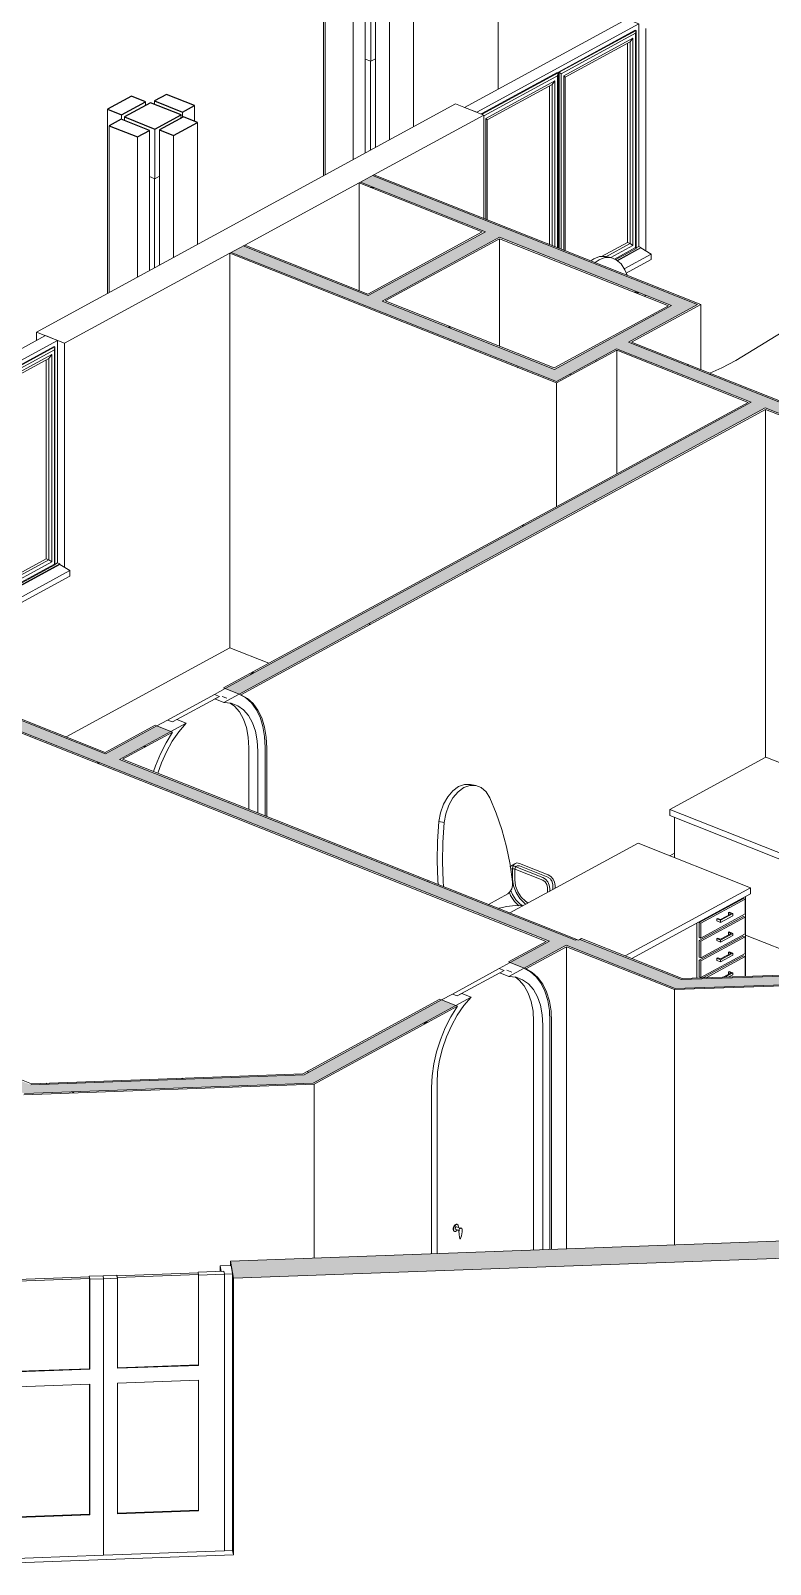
# Model space of a CAD drawing. Header units: millimetres. Extents: x -44545 to 51785, y -22696 to 32686.
# Drawn here: x 9274 to 13273, y 11653 to 19952 of the extents above; entities that cross this region are included whole.
import ezdxf

# ---------------------------------------------------------------- set-up
doc = ezdxf.new("R2010")
doc.units = ezdxf.units.MM
for name, color, linetype, lineweight in [('A-DOOR', 31, 'Continuous', 9), ('A-DOOR-FRAM', 31, 'Continuous', 9), ('A-FLOR', 192, 'Continuous', 9), ('A-GENM', 13, 'Continuous', 9), ('A-GLAZ', 151, 'Continuous', 9), ('A-WALL', 113, 'Continuous', 9), ('A-WALL-FNSH', 113, 'Continuous', 25), ('A-WALL-PATT', 111, 'Continuous', 25), ('I-FURN', 30, 'Continuous', 9), ('I-WALL', 2, 'Continuous', 9)]:
    doc.layers.add(name, color=color, linetype=linetype, lineweight=lineweight)
pattern_1 = [(0, (-8200.58, -15301.14), (812.8, 94.516), [33.528, -576.072, 33.528, -3827.272]), (0, (-8200.58, -15301.14), (812.8, 94.516), [-643.128, -576.072, 33.528, -1185.672, -2032]), (0, (-8200.58, -15301.14), (812.8, 94.516), [-2438.4, 33.528, -576.072, 33.528, -1388.872]), (0, (-8200.58, -15301.14), (812.8, 94.516), [-3081.528, -372.872, 33.528, -982.472]), (141.144, (-7895.78, -15253.88), (-582.37765, 280.1508), [21.528, -369.883, -2478.932]), (141.144, (-7895.78, -15253.88), (-582.37765, 280.1508), [-391.41, 21.528, -369.883, -2087.522]), (141.144, (-7895.78, -15253.88), (-582.37765, 280.1508), [-782.821, 21.528, -761.293, -1304.701]), (141.144, (-7895.78, -15253.88), (-582.37765, 280.1508), [-1565.641, 21.528, -369.883, -913.291]), (141.144, (-7895.78, -15253.88), (-582.37765, 280.1508), [-1957.051, 21.528, -239.413, -652.35]), (141.144, (-7895.78, -15253.88), (-582.37765, 280.1508), [-2217.992, 21.528, -630.823]), (218.856, (-7794.18, -15064.85), (-230.4253, -374.66855), [21.528, -369.883, -2478.932]), (218.856, (-7794.18, -15064.85), (-230.4253, -374.66855), [-391.41, 21.528, -369.883, -2087.522]), (218.856, (-7794.18, -15064.85), (-230.4253, -374.66855), [-782.821, 21.528, -761.293, -1304.701]), (218.856, (-7794.18, -15064.85), (-230.4253, -374.66855), [-1565.641, 21.528, -369.883, -913.291]), (218.856, (-7794.18, -15064.85), (-230.4253, -374.66855), [-1957.051, 21.528, -239.413, -652.35]), (218.856, (-7794.18, -15064.85), (-230.4253, -374.66855), [-2217.992, 21.528, -630.823])]

# ---------------------------------------------------------------- blocks, each defined once
blk = doc.blocks.new('Arch - 750 x 2100 mm-239390-3D Section 3')
at = {"layer": 'A-DOOR', "lineweight": 18}
for p, q in [((11807.9, 14877), (11554, 14738.7)), ((11580.6, 14728.2), (11834.5, 14866.5)), ((11834.5, 14866.5), (11807.9, 14877)), ((11554, 14738.7), (11580.6, 14728.2))]:
    blk.add_line(p, q, dxfattribs=at)
at = {"layer": 'A-DOOR'}
for p, q in [((11875.5, 14856.5), (11848.9, 14867)), ((11563.8, 13455.5), (11566.1, 13454.6)), ((11570.9, 13466.7), (11593.7, 13457.6)), ((11598.9, 13470.6), (11576.1, 13479.7)), ((11580.9, 13491.7), (11578.6, 13492.7)), ((11586, 13475.4), (11586.5, 13480.2)), ((11595.3, 13471.2), (11596.3, 13471.8)), ((11596.3, 13471.8), (11597.3, 13472.3))]:
    blk.add_line(p, q, dxfattribs=at)
for points in [[(11558.2, 13467, 0), (11558.7, 13471.8, 0), (11560, 13476.8, 0), (11562, 13481.6, 0), (11564.7, 13485.9, 0), (11567.9, 13489.3, 0), (11571.2, 13491.8, 0), (11574.6, 13493, 0), (11577.7, 13492.9, 0), (11580.4, 13491.6, 0)], [(11566.2, 13455, 0), (11564.7, 13455.2, 0), (11562, 13456.5, 0), (11560, 13459.1, 0), (11558.7, 13462.6, 0), (11558.2, 13467, 0)], [(11586.5, 13480.2, 0), (11586, 13484.6, 0), (11584.7, 13488.1, 0), (11582.7, 13490.7, 0), (11580, 13492, 0), (11576.9, 13492.1, 0), (11573.5, 13490.9, 0), (11570.1, 13488.4, 0), (11567, 13485, 0), (11564.3, 13480.7, 0), (11562.2, 13475.9, 0), (11561, 13470.9, 0), (11560.5, 13466.1, 0)], [(11560.5, 13466.1, 0), (11561, 13461.7, 0), (11562.2, 13458.2, 0), (11564.3, 13455.6, 0), (11567, 13454.3, 0), (11570.1, 13454.2, 0), (11573.5, 13455.5, 0), (11576.9, 13457.9, 0), (11580, 13461.4, 0), (11581, 13462.7, 0)], [(11568.9, 13470.7, 0), (11569.1, 13472.4, 0), (11569.6, 13474.1, 0), (11570.3, 13475.8, 0), (11571.2, 13477.3, 0), (11572.3, 13478.5, 0), (11573.5, 13479.4, 0), (11574.7, 13479.8, 0), (11575.8, 13479.8, 0)], [(11571.2, 13466.6, 0), (11570.3, 13467, 0), (11569.6, 13467.9, 0), (11569.1, 13469.2, 0), (11568.9, 13470.7, 0)], [(11589.2, 13459.5, 0), (11589.4, 13461.8, 0), (11590, 13464.2, 0), (11591, 13466.4, 0), (11592.3, 13468.4, 0), (11593.7, 13470.1, 0), (11595.3, 13471.2, 0)], [(11595.1, 13414.9, 0), (11590.7, 13436.1, 0), (11589.2, 13459.5, 0)], [(11597.3, 13472.3, 0), (11598.9, 13472.9, 0), (11600.4, 13472.8, 0), (11601.6, 13472.2, 0)], [(11607.3, 13463.4, 0), (11606.8, 13452.1, 0), (11605.4, 13441.1, 0), (11603.1, 13430.6, 0), (11600.1, 13420.8, 0), (11598.1, 13415.4, 0)], [(11607.3, 13463.4, 0), (11607.2, 13464.2, 0), (11607.1, 13465.1, 0), (11606.9, 13465.9, 0), (11606.7, 13466.6, 0), (11606.4, 13467.3, 0), (11606.1, 13468, 0), (11605.8, 13468.6, 0), (11605.4, 13469.1, 0), (11605.1, 13469.6, 0), (11604.7, 13470, 0), (11604.3, 13470.4, 0), (11603.9, 13470.8, 0), (11603.6, 13471.1, 0), (11603.2, 13471.4, 0), (11602.9, 13471.6, 0), (11602.5, 13471.8, 0), (11602.2, 13472, 0), (11601.9, 13472.2, 0), (11601.6, 13472.4, 0), (11601.2, 13472.5, 0), (11600.9, 13472.6, 0), (11600.8, 13472.7, 0)], [(11596.3, 13414.2, 0), (11596, 13414.2, 0), (11595.7, 13414.2, 0), (11595.5, 13414.4, 0), (11595.2, 13414.6, 0), (11595.1, 13414.9, 0)], [(11598.1, 13415.4, 0), (11598.1, 13415.3, 0), (11598, 13415.1, 0), (11597.9, 13415, 0), (11597.8, 13414.9, 0), (11597.7, 13414.8, 0), (11597.7, 13414.7, 0), (11597.6, 13414.6, 0), (11597.5, 13414.6, 0), (11597.4, 13414.5, 0), (11597.4, 13414.5, 0), (11597.3, 13414.4, 0), (11597.2, 13414.4, 0), (11597.2, 13414.3, 0), (11597.1, 13414.3, 0), (11597, 13414.3, 0), (11597, 13414.2, 0), (11596.9, 13414.2, 0), (11596.9, 13414.2, 0), (11596.8, 13414.2, 0), (11596.8, 13414.2, 0), (11596.8, 13414.2, 0), (11596.7, 13414.2, 0), (11596.7, 13414.1, 0), (11596.6, 13414.1, 0), (11596.6, 13414.1, 0), (11596.6, 13414.1, 0), (11596.5, 13414.1, 0), (11596.5, 13414.1, 0), (11596.5, 13414.1, 0), (11596.4, 13414.1, 0), (11596.4, 13414.1, 0), (11596.4, 13414.1, 0), (11596.4, 13414.1, 0), (11596.3, 13414.1, 0), (11596.3, 13414.1, 0), (11596.3, 13414.1, 0), (11596.2, 13414.1, 0), (11596.2, 13414.1, 0), (11596.2, 13414.1, 0), (11596.2, 13414.1, 0), (11596.1, 13414.1, 0), (11596.1, 13414.1, 0), (11596.1, 13414.1, 0), (11596, 13414.1, 0), (11596, 13414.1, 0), (11596, 13414.1, 0), (11595.9, 13414.2, 0), (11595.9, 13414.2, 0), (11595.8, 13414.2, 0), (11595.8, 13414.2, 0), (11595.7, 13414.2, 0), (11595.7, 13414.2, 0), (11595.7, 13414.2, 0)], [(11596.9, 13414.9, 0), (11596.6, 13414.5, 0), (11596.3, 13414.2, 0)]]:
    blk.add_polyline3d(points, dxfattribs=at)
at = {"layer": 'A-DOOR-FRAM', "lineweight": 18}
for p, q in [((11866, 14908.7), (11807.9, 14877)), ((11807.9, 14877), (11834.5, 14866.5)), ((11834.5, 14866.5), (11809.8, 14853)), ((11859.2, 14833.4), (11942, 14878.5)), ((11942, 14878.5), (11866, 14908.7)), ((11809.8, 14853), (11859.2, 14833.4)), ((11554, 14738.7), (11495.9, 14707.1)), ((11495.9, 14707.1), (11572, 14676.9)), ((11580.6, 14728.2), (11554, 14738.7)), ((11572, 14676.9), (11654.8, 14722)), ((11605.3, 14741.6), (11580.6, 14728.2)), ((11654.8, 14722), (11605.3, 14741.6))]:
    blk.add_line(p, q, dxfattribs=at)
at = {"layer": 'A-DOOR-FRAM'}
for p, q in [((11993.3, 13353.6), (11993.3, 14589.2)), ((12042.7, 14569.6), (12042.7, 13355.4)), ((12081.7, 13356.9), (12081.7, 14590.8)), ((11471.3, 14258.3), (11471.3, 13334.5))]:
    blk.add_line(p, q, dxfattribs=at)
for points in [[(12081.7, 14590.8, 0), (12078.6, 14650, 0), (12069.4, 14704.6, 0), (12054.3, 14753.7, 0), (12033.6, 14796.4, 0), (12007.6, 14831.9, 0), (11976.9, 14859.4, 0), (11942, 14878.5, 0)], [(11859.2, 14833.4, 0), (11898.1, 14829.5, 0), (11933.8, 14816.3, 0), (11965.5, 14793.9, 0), (11992.4, 14762.9, 0), (12014, 14724.1, 0), (12029.8, 14678.2, 0), (12039.5, 14626.3, 0), (12042.7, 14569.6, 0)], [(11993.3, 14589.2, 0), (11990, 14645.9, 0), (11980.4, 14697.8, 0), (11964.6, 14743.7, 0), (11943, 14782.6, 0), (11916, 14813.5, 0), (11893, 14830.9, 0)], [(11471.3, 14258.3, 0), (11474.5, 14318.5, 0), (11484.2, 14380.9, 0), (11500, 14444, 0), (11521.6, 14506.4, 0), (11548.6, 14566.8, 0), (11580.2, 14623.6, 0), (11615.9, 14675.8, 0), (11654.8, 14722, 0)]]:
    blk.add_polyline3d(points, dxfattribs=at)
blk = doc.blocks.new('Arch - 750 x 2100 mm-239391-3D Section 3')
at = {"layer": 'A-DOOR', "lineweight": 18}
for p, q in [((10267.6, 16359.6), (10013.7, 16221.3)), ((10040.4, 16210.8), (10294.2, 16349.1)), ((10294.2, 16349.1), (10267.6, 16359.6)), ((10013.7, 16221.3), (10040.4, 16210.8))]:
    blk.add_line(p, q, dxfattribs=at)
at = {"layer": 'A-DOOR'}
blk.add_line((10335.2, 16339.1), (10308.6, 16349.6), dxfattribs=at)
at = {"layer": 'A-DOOR-FRAM', "lineweight": 18}
for p, q in [((10325.7, 16391.3), (10267.6, 16359.6)), ((10267.6, 16359.6), (10294.2, 16349.1)), ((10294.2, 16349.1), (10269.5, 16335.6)), ((10319, 16316), (10401.7, 16361.1)), ((10401.7, 16361.1), (10325.7, 16391.3)), ((10269.5, 16335.6), (10319, 16316)), ((10013.7, 16221.3), (9955.6, 16189.7)), ((9955.6, 16189.7), (10031.7, 16159.5)), ((10040.4, 16210.8), (10013.7, 16221.3)), ((10031.7, 16159.5), (10114.5, 16204.6)), ((10065, 16224.2), (10040.4, 16210.8)), ((10114.5, 16204.6), (10065, 16224.2))]:
    blk.add_line(p, q, dxfattribs=at)
at = {"layer": 'A-DOOR-FRAM'}
for p, q in [((10453, 15738.3), (10453, 16071.8)), ((10502.4, 15718.7), (10502.4, 16052.2)), ((10541.4, 16073.4), (10541.4, 15703.2))]:
    blk.add_line(p, q, dxfattribs=at)
for points in [[(10541.4, 16073.4, 0), (10538.3, 16132.6, 0), (10529.1, 16187.2, 0), (10514, 16236.3, 0), (10493.3, 16279, 0), (10467.3, 16314.5, 0), (10436.6, 16342, 0), (10401.7, 16361.1, 0)], [(10319, 16316, 0), (10357.8, 16312.1, 0), (10393.5, 16298.9, 0), (10425.2, 16276.5, 0), (10452.1, 16245.5, 0), (10473.7, 16206.7, 0), (10489.6, 16160.8, 0), (10499.2, 16108.9, 0), (10502.4, 16052.2, 0)], [(10453, 16071.8, 0), (10449.7, 16128.5, 0), (10440.1, 16180.4, 0), (10424.3, 16226.3, 0), (10402.7, 16265.2, 0), (10375.7, 16296.1, 0), (10352.7, 16313.5, 0)], [(9961.7, 15933.4, 0), (9981.3, 15989.1, 0), (10008.3, 16049.4, 0), (10039.9, 16106.3, 0), (10075.6, 16158.4, 0), (10114.5, 16204.6, 0)]]:
    blk.add_polyline3d(points, dxfattribs=at)
blk = doc.blocks.new('Arched _2_ - Arched _2_-V51-3D Section 3')
at = {"layer": 'A-GLAZ', "lineweight": 18}
for p, q in [((9354.2, 18301.8), (8477.7, 17824.3)), ((8543.1, 17798.3), (9419.6, 18275.8)), ((9419.6, 18275.8), (9354.2, 18301.8)), ((8477.7, 17824.3), (8543.1, 17798.3))]:
    blk.add_line(p, q, dxfattribs=at)
at = {"layer": 'A-GLAZ'}
for p, q in [((9419.7, 18266.2), (9419.7, 17072)), ((9400.2, 18242.3), (8984.6, 18015.9)), ((8989, 18014.2), (9404.6, 18240.6)), ((9402, 18225.5), (9000.4, 18006.7)), ((9387.8, 18198.5), (9014.5, 17995.1)), ((9372.1, 18178.6), (9021.5, 17987.6)), ((9387.8, 18198.5), (9372.1, 18178.6)), ((9372.1, 17088), (9372.1, 18178.6)), ((9387.8, 17077), (9387.8, 18198.5)), ((9400.2, 18242.3), (9404.6, 18240.6)), ((9404.6, 18240.6), (9402, 18225.5)), ((9402, 18225.5), (9402, 17065.4)), ((9404.6, 18240.6), (9404.6, 17061.4)), ((9358.6, 18171.3), (9358.6, 17093.4)), ((8978.1, 18012.4), (8567.4, 17788.6)), ((8571.8, 17786.9), (8982.5, 18010.6)), ((8978.1, 18012.4), (8982.5, 18010.6)), ((8982.5, 18010.6), (8979.9, 17995.5)), ((8982.5, 18010.6), (8982.5, 16831.5)), ((8989, 18014.2), (8984.6, 18015.9)), ((8984.6, 18015.9), (8984.6, 16836.8)), ((8989, 16835), (8989, 18014.2)), ((9000.4, 18006.7), (8989, 18014.2)), ((8979.9, 17995.5), (8581.1, 17778.3)), ((8965.8, 17968.6), (8592.5, 17765.2)), ((8950.1, 17948.7), (8599.4, 17757.7)), ((8936.5, 17941.3), (8936.5, 16863.4)), ((8965.8, 17968.6), (8950.1, 17948.7)), ((8950.1, 16858.1), (8950.1, 17948.7)), ((8965.8, 16847.1), (8965.8, 17968.6)), ((8979.9, 17995.5), (8979.9, 16835.5)), ((9000.4, 16846.7), (9000.4, 18006.7)), ((9021.5, 17987.6), (9014.5, 17995.1)), ((9014.5, 17995.1), (9014.5, 16873.6)), ((9021.5, 17987.6), (9021.5, 16897)), ((8599.4, 17757.7), (8592.5, 17765.2)), ((8592.5, 17765.2), (8592.5, 16643.7)), ((8599.4, 17757.7), (8599.4, 16667.1)), ((9431.1, 17066.8), (8581.1, 16603.8)), ((9431.1, 17063.6), (8581.1, 16600.5)), ((9486.2, 17030.4), (8609.6, 16552.8)), ((9404.6, 17061.4), (8989, 16835)), ((9402, 17065.4), (9000.4, 16846.7)), ((9014.5, 16873.6), (9387.8, 17077)), ((9358.6, 17093.4), (9021.5, 16909.7)), ((9021.5, 16897), (9372.1, 17088)), ((9358.6, 17093.4), (9372.1, 17088)), ((9372.1, 17088), (9387.8, 17077)), ((9402, 17065.4), (9404.6, 17061.4)), ((9404.6, 17063.8), (9419.7, 17072)), ((9419.7, 17072), (9431.1, 17066.8)), ((9431.1, 17066.8), (9431.1, 17063.6)), ((9431.1, 17063.6), (9486.2, 17030.4)), ((9486.2, 17030.4), (9486.2, 17000.4)), ((9486.2, 17000.4), (8609.6, 16522.9)), ((8592.5, 16643.7), (8965.8, 16847.1)), ((8936.5, 16863.4), (8599.4, 16679.8)), ((8599.4, 16667.1), (8950.1, 16858.1)), ((8936.5, 16863.4), (8950.1, 16858.1)), ((8950.1, 16858.1), (8965.8, 16847.1)), ((9021.5, 16897), (9014.5, 16873.6)), ((8979.9, 16835.5), (8581.1, 16618.2)), ((8982.5, 16831.5), (8581.1, 16612.8)), ((8979.9, 16835.5), (8982.5, 16831.5)), ((8982.5, 16833.9), (8986.5, 16836)), ((8989, 16835), (8984.6, 16836.8)), ((9000.4, 16846.7), (8989, 16835)), ((8599.4, 16667.1), (8592.5, 16643.7)), ((8609.6, 16552.8), (8581.1, 16570)), ((8581.1, 16534.2), (8609.6, 16522.9)), ((8609.6, 16522.9), (8609.6, 16552.8))]:
    blk.add_line(p, q, dxfattribs=at)
blk.add_polyline3d([(9419.7, 18266.2, 0), (9419.6, 18271, 0), (9419.6, 18275.8, 0)], dxfattribs=at)
blk = doc.blocks.new('Arched _2_ - Arched _2_-V52-3D Section 3')
at = {"layer": 'A-GLAZ', "lineweight": 18}
for p, q in [((12496.9, 20013.9), (11620.4, 19536.4)), ((12562.3, 19987.9), (12496.9, 20013.9)), ((11685.8, 19510.4), (12562.3, 19987.9)), ((11620.4, 19536.4), (11685.8, 19510.4))]:
    blk.add_line(p, q, dxfattribs=at)
at = {"layer": 'A-GLAZ'}
for p, q in [((12542.9, 19954.4), (12127.3, 19728)), ((12131.7, 19726.3), (12547.3, 19952.7)), ((12544.7, 19937.6), (12143.1, 19718.8)), ((12542.9, 19954.4), (12547.3, 19952.7)), ((12547.3, 19952.7), (12544.7, 19937.6)), ((12544.7, 19937.6), (12544.7, 18777.5)), ((12547.3, 19952.7), (12547.3, 18773.5)), ((12562.4, 19978.3), (12562.4, 18784.1)), ((12530.5, 19910.6), (12157.2, 19707.2)), ((12514.8, 19890.7), (12164.2, 19699.7)), ((12501.3, 19883.4), (12501.3, 18805.5)), ((12530.5, 19910.6), (12514.8, 19890.7)), ((12514.8, 18800.1), (12514.8, 19890.7)), ((12530.5, 18789.1), (12530.5, 19910.6)), ((12120.8, 19724.5), (11710.2, 19500.8)), ((11714.5, 19499), (12125.2, 19722.8)), ((12122.6, 19707.7), (11723.8, 19490.4)), ((12108.5, 19680.7), (11735.2, 19477.3)), ((12108.5, 19680.7), (12092.8, 19660.8)), ((12108.5, 18782.9), (12108.5, 19680.7)), ((12120.8, 19724.5), (12125.2, 19722.8)), ((12125.2, 19722.8), (12122.6, 19707.7)), ((12122.6, 19707.7), (12122.6, 18777.3)), ((12125.2, 19722.8), (12125.2, 18776.3)), ((12131.7, 19726.3), (12127.3, 19728)), ((12127.3, 19728), (12127.3, 18775.4)), ((12131.7, 18773.7), (12131.7, 19726.3)), ((12143.1, 19718.8), (12131.7, 19726.3)), ((12143.1, 18769.2), (12143.1, 19718.8)), ((12164.2, 19699.7), (12157.2, 19707.2)), ((12157.2, 19707.2), (12157.2, 18763.5)), ((12164.2, 19699.7), (12164.2, 18760.8)), ((12092.8, 19660.8), (11742.1, 19469.8)), ((12079.2, 19653.4), (12079.2, 18794.5)), ((12092.8, 18789.2), (12092.8, 19660.8)), ((11742.1, 19469.8), (11735.2, 19477.3)), ((11735.2, 19477.3), (11735.2, 18931.2)), ((11742.1, 19469.8), (11742.1, 18928.4)), ((12501.3, 18805.5), (12360.6, 18728.9)), ((12383.7, 18728.7), (12514.8, 18800.1)), ((12410.6, 18723.8), (12530.5, 18789.1)), ((12544.7, 18777.5), (12431.3, 18715.8)), ((12547.3, 18773.5), (12437.1, 18713.5)), ((12573.8, 18779), (12444.5, 18708.5)), ((12573.8, 18775.7), (12446.8, 18706.5)), ((12501.3, 18805.5), (12514.8, 18800.1)), ((12514.8, 18800.1), (12530.5, 18789.1)), ((12544.7, 18777.5), (12547.3, 18773.5)), ((12547.3, 18775.9), (12562.4, 18784.1)), ((12562.4, 18784.1), (12573.8, 18779)), ((12573.8, 18779), (12573.8, 18775.7)), ((12573.8, 18775.7), (12628.9, 18742.5)), ((12628.9, 18742.5), (12482.8, 18662.9)), ((12628.9, 18712.6), (12493.8, 18638.9)), ((12628.9, 18742.5), (12628.9, 18712.6))]:
    blk.add_line(p, q, dxfattribs=at)
blk.add_polyline3d([(12562.4, 19978.3, 0), (12562.4, 19983.1, 0), (12562.3, 19987.9, 0)], dxfattribs=at)
blk = doc.blocks.new('Double Shutter-Arch - ext 2-236539-3D Section 3')
at = {"layer": 'A-DOOR', "lineweight": 18}
for p, q in [((9151.9, 13195.7), (9012.4, 13190.6)), ((9154.7, 13179.5), (9151.9, 13195.7)), ((9591.2, 13208.3), (9152.5, 13192.3)), ((9154.1, 13183), (9592.7, 13199.1)), ((9665.3, 13214.6), (9590.6, 13211.8)), ((9590.6, 13211.8), (9593.3, 13195.6)), ((9592.7, 13199.1), (9591.2, 13208.3)), ((9593.3, 13195.6), (9668.1, 13198.3)), ((9740.1, 13217.3), (9665.3, 13214.6)), ((9665.3, 13214.6), (9668.1, 13198.3)), ((9668.1, 13198.3), (9665.3, 13214.6)), ((9668.1, 13198.3), (9742.9, 13201.1)), ((9742.9, 13201.1), (9740.1, 13217.3)), ((10179.3, 13229.9), (9740.7, 13213.8)), ((9740.7, 13213.8), (9742.3, 13204.6)), ((9742.3, 13204.6), (10180.9, 13220.6)), ((10178.7, 13233.4), (10181.5, 13217.2)), ((10318.3, 13238.5), (10178.8, 13233.4)), ((10180.9, 13220.6), (10179.3, 13229.9)), ((10181.5, 13217.2), (10321.1, 13222.3)), ((10321.1, 13222.3), (10318.3, 13238.5)), ((9012.4, 13190.6), (9015.1, 13174.4)), ((9015.1, 13174.4), (9154.7, 13179.5)), ((9152.5, 13192.3), (9154.1, 13183))]:
    blk.add_line(p, q, dxfattribs=at)
at = {"layer": 'A-DOOR'}
for p, q in [((9590.6, 13208.3), (9590.6, 13211.8)), ((9592.7, 12711.4), (9592.7, 13199.1)), ((9593.3, 13195.6), (9593.3, 12707.9)), ((9668.1, 13198.3), (9668.1, 11701.5)), ((9668.1, 11701.5), (9668.1, 13198.3)), ((9742.9, 12713.4), (9742.9, 13201.1)), ((10178.7, 13229.9), (10178.7, 13233.4)), ((10180.9, 12733), (10180.9, 13220.6)), ((10181.5, 13217.2), (10181.5, 12729.5)), ((10321.1, 11725.5), (10321.1, 13222.3)), ((9015.1, 13174.4), (9015.1, 11677.6)), ((9154.7, 12691.9), (9154.7, 13179.5)), ((9154.7, 12695.4), (9592.7, 12711.4)), ((9593.3, 12707.9), (9154.7, 12691.9)), ((9593.3, 12707.9), (9592.7, 12711.4)), ((9742.9, 12716.9), (10180.9, 12733)), ((10181.5, 12729.5), (9742.9, 12713.4)), ((10181.5, 12729.5), (10180.9, 12733)), ((9154.7, 12612.2), (9593.3, 12628.3)), ((9592.7, 11923.6), (9592.7, 12628.4)), ((9593.3, 12628.3), (9593.3, 11920.1)), ((9742.9, 12633.8), (10181.5, 12649.9)), ((9742.9, 11925.6), (9742.9, 12633.8)), ((10180.9, 11945.1), (10180.9, 12649.8)), ((10181.5, 12649.9), (10181.5, 11941.7)), ((9154.7, 11904), (9154.7, 12612.2)), ((9154.7, 11907.5), (9592.7, 11923.6)), ((9593.3, 11920.1), (9154.7, 11904)), ((9593.3, 11920.1), (9592.7, 11923.6)), ((9742.9, 11929.1), (10180.9, 11945.1)), ((10181.5, 11941.7), (9742.9, 11925.6)), ((10181.5, 11941.7), (10180.9, 11945.1)), ((9668.1, 11701.5), (10321.1, 11725.5)), ((9015.1, 11677.6), (9668.1, 11701.5))]:
    blk.add_line(p, q, dxfattribs=at)
at = {"layer": 'A-DOOR-FRAM', "lineweight": 18}
for p, q in [((9022.2, 13221.3), (8962.4, 13219.1)), ((8962.4, 13219.1), (8970.3, 13172.7)), ((9027.3, 13191.2), (9022.2, 13221.3)), ((10358.1, 13270.3), (10298.2, 13268.1)), ((10298.2, 13268.1), (10303.4, 13238)), ((10303.4, 13238), (10318.3, 13238.5)), ((10318.3, 13238.5), (10321.1, 13222.3)), ((10321.1, 13222.3), (10365.9, 13223.9)), ((10365.9, 13223.9), (10358.1, 13270.3)), ((8970.3, 13172.7), (9015.1, 13174.4)), ((9012.4, 13190.6), (9027.3, 13191.2)), ((9015.1, 13174.4), (9012.4, 13190.6))]:
    blk.add_line(p, q, dxfattribs=at)
at = {"layer": 'A-DOOR-FRAM'}
for p, q in [((10298.2, 13268.1), (10298.2, 13237.8)), ((10321.1, 13222.3), (10321.1, 11725.5)), ((10365.9, 13223.9), (10365.9, 11727.1)), ((9015.1, 11677.6), (9015.1, 13174.4)), ((10365.9, 11727.1), (10321.1, 11725.5)), ((8974.2, 11676.1), (9015.1, 11677.6))]:
    blk.add_line(p, q, dxfattribs=at)
blk = doc.blocks.new('M_Desk - 1525 x 762mm-99774-3D Section 3')
at = {"layer": 'I-FURN'}
for p, q in [((12558, 15555.6), (11864.5, 15177.8)), ((13166.5, 15313.9), (12558, 15555.6)), ((12488.6, 14944.6), (13166.5, 15313.9)), ((13166.5, 15280.2), (12524.4, 14930.4)), ((13166.5, 15280.2), (13166.5, 15313.9)), ((12888.2, 15125.3), (13127.3, 15255.6)), ((13137, 15251.8), (12897.8, 15121.5)), ((13137, 15251.8), (13127.3, 15255.6)), ((13137, 15172.1), (13137, 15251.8)), ((13139.7, 14834.3), (13139.7, 15265.6)), ((12875.8, 15121.8), (12875.8, 14825)), ((12888.2, 15028.8), (13127.3, 15159.1)), ((12888.2, 15045.7), (12888.2, 15125.3)), ((12888.2, 15125.3), (12897.8, 15121.5)), ((12897.8, 15041.8), (13137, 15172.1)), ((13137, 15155.3), (12897.8, 15025)), ((12897.8, 15121.5), (12897.8, 15041.8)), ((12984.4, 15145.6), (12988.5, 15147.8)), ((12984.4, 15134.3), (12984.4, 15145.6)), ((12984.4, 15145.6), (13003.7, 15137.9)), ((12984.4, 15134.3), (13003.7, 15126.7)), ((13003, 15142.1), (12988.5, 15147.8)), ((13060.7, 15173.5), (13003, 15142.1)), ((13003.7, 15137.9), (13069.7, 15173.8)), ((13003.7, 15126.7), (13069.7, 15162.6)), ((13003.7, 15137.9), (13003.7, 15126.7)), ((13046.3, 15179.3), (13050.4, 15181.5)), ((13046.3, 15168), (13046.3, 15179.3)), ((13046.3, 15179.3), (13060.7, 15173.5)), ((13048.8, 15167), (13046.3, 15168)), ((13069.7, 15173.8), (13050.4, 15181.5)), ((13069.7, 15173.8), (13069.7, 15162.6)), ((13127.3, 15159.1), (13137, 15155.3)), ((13137, 15065.3), (13137, 15155.3)), ((12888.2, 14922), (13127.3, 15052.3)), ((12897.8, 15041.8), (12888.2, 15045.7)), ((12888.2, 14938.9), (12888.2, 15028.8)), ((12897.8, 15025), (12888.2, 15028.8)), ((12897.8, 14935), (13137, 15065.3)), ((13137, 15048.4), (12897.8, 14918.2)), ((12897.8, 15025), (12897.8, 14935)), ((12984.4, 15038.8), (12988.5, 15041)), ((12984.4, 15027.5), (12984.4, 15038.8)), ((12984.4, 15038.8), (13003.7, 15031.1)), ((12984.4, 15027.5), (13003.7, 15019.9)), ((13003, 15035.3), (12988.5, 15041)), ((13060.7, 15066.7), (13003, 15035.3)), ((13003.7, 15031.1), (13069.7, 15067)), ((13003.7, 15019.9), (13069.7, 15055.8)), ((13003.7, 15031.1), (13003.7, 15019.9)), ((13046.3, 15072.5), (13050.4, 15074.7)), ((13046.3, 15061.2), (13046.3, 15072.5)), ((13046.3, 15072.5), (13060.7, 15066.7)), ((13048.8, 15060.2), (13046.3, 15061.2)), ((13069.7, 15067), (13050.4, 15074.7)), ((13069.7, 15067), (13069.7, 15055.8)), ((13127.3, 15052.3), (13137, 15048.4)), ((13137, 14958.5), (13137, 15048.4)), ((12897.8, 14935), (12888.2, 14938.9)), ((12897.8, 14828.2), (13137, 14958.5)), ((12908.2, 14826.1), (13127.3, 14945.5)), ((13137, 14941.6), (12926.1, 14826.8)), ((13060.7, 14959.9), (13003, 14928.5)), ((13003.7, 14924.3), (13069.7, 14960.2)), ((13003.7, 14913.1), (13069.7, 14949)), ((13046.3, 14965.7), (13050.4, 14967.9)), ((13046.3, 14954.4), (13046.3, 14965.7)), ((13046.3, 14965.7), (13060.7, 14959.9)), ((13048.8, 14953.4), (13046.3, 14954.4)), ((13069.7, 14960.2), (13050.4, 14967.9)), ((13069.7, 14960.2), (13069.7, 14949)), ((13127.3, 14945.5), (13137, 14941.6)), ((13137, 14834.2), (13137, 14941.6)), ((12888.2, 14832.1), (12888.2, 14922)), ((12897.8, 14918.2), (12888.2, 14922)), ((12897.8, 14918.2), (12897.8, 14828.2)), ((12984.4, 14932), (12988.5, 14934.2)), ((12984.4, 14920.7), (12984.4, 14932)), ((12984.4, 14932), (13003.7, 14924.3)), ((12984.4, 14920.7), (13003.7, 14913.1)), ((13003, 14928.5), (12988.5, 14934.2)), ((13003.7, 14924.3), (13003.7, 14913.1)), ((13046.3, 14858.9), (13050.4, 14861.1)), ((13046.3, 14847.6), (13046.3, 14858.9)), ((13046.3, 14858.9), (13060.7, 14853.1)), ((13069.7, 14853.4), (13050.4, 14861.1)), ((12897.8, 14828.2), (12888.2, 14832.1)), ((13060.7, 14853.1), (13018.4, 14830)), ((13027.3, 14830.3), (13069.7, 14853.4)), ((13048.8, 14846.6), (13046.3, 14847.6)), ((13049.4, 14831.1), (13069.7, 14842.2)), ((13069.7, 14853.4), (13069.7, 14842.2))]:
    blk.add_line(p, q, dxfattribs=at)
blk = doc.blocks.new('M_Desk - 1525 x 762mm-V119-3D Section 3')
at = {"layer": 'I-FURN'}
for p, q in [((13248.4, 16020.9), (12728.9, 15737.9)), ((14437.2, 15548.8), (13248.4, 16020.9)), ((12728.9, 15737.9), (13917.7, 15265.8)), ((12728.9, 15704.1), (12728.9, 15737.9)), ((13917.7, 15232), (12728.9, 15704.1)), ((12755.8, 15477.1), (12755.8, 15693.5)), ((13917.7, 15265.8), (14437.2, 15548.8)), ((14437.2, 15548.8), (14437.2, 15515.1)), ((14437.2, 15515.1), (13917.7, 15232)), ((14410.3, 15159.2), (14410.3, 15500.4)), ((13915.5, 14861.7), (13915.5, 15232.9)), ((13917.7, 15232), (13917.7, 15265.8)), ((13532.2, 14901.1), (13139.7, 15057)), ((14342.6, 14981.5), (14136.9, 14869.5)), ((14302.9, 14879.9), (14284.1, 14949.7)), ((14313.5, 14875.7), (14302.9, 14879.9))]:
    blk.add_line(p, q, dxfattribs=at)
blk = doc.blocks.new('M_Chair-Executive - M_Chair-Executive-193433-3D Section 3')
at = {"layer": 'I-FURN'}
for p, q in [((11680.8, 15867.6), (11652.3, 15873.1)), ((11509.5, 15666.1), (11481, 15671.5)), ((11893.8, 15445.3), (11864.9, 15429.6)), ((11879.7, 15345.6), (11866.3, 15439.5)), ((11882.7, 15432.4), (11887.9, 15440.6)), ((11889.3, 15442.1), (11890.9, 15443.4)), ((11917.4, 15445.6), (12072, 15384.3)), ((11879.8, 15360.6), (11879.8, 15416.6)), ((11880, 15419.7), (11882.2, 15431.1)), ((12043.1, 15368.5), (11888.6, 15429.9)), ((12043.1, 15354.5), (11888.6, 15415.9)), ((11892, 15414.6), (11891.9, 15412)), ((11891.9, 15412), (11891.9, 15355.8)), ((11895.3, 15425.5), (11892, 15414.6)), ((11896.4, 15427), (11895.3, 15425.5)), ((11899.7, 15430.3), (11897.5, 15428.3)), ((12071, 15370.6), (11917.4, 15431.6)), ((12084.7, 15361.2), (12072, 15370.2)), ((12093.7, 15347.4), (12085.1, 15360.7)), ((11748.9, 15223.7), (11853.5, 15280.7)), ((12068.6, 15288.9), (12068.6, 15314.7)), ((12080.7, 15295.5), (12080.7, 15309.9)), ((12097.5, 15330.4), (12094, 15346.6)), ((12097.5, 15304.7), (12097.5, 15330.1)), ((12109.5, 15325.6), (12109.5, 15311.2))]:
    blk.add_line(p, q, dxfattribs=at)
for points in [[(11481, 15671.5, 0), (11489.9, 15720, 0), (11506.1, 15765.7, 0), (11528.6, 15806, 0), (11556.2, 15838.5, 0), (11587.2, 15861.4, 0), (11619.7, 15873.1, 0), (11651.9, 15873.2, 0)], [(11756.9, 15800.8, 0), (11736.4, 15833.3, 0), (11710.5, 15856, 0), (11680.5, 15867.7, 0), (11648.3, 15867.7, 0), (11615.7, 15855.9, 0), (11584.7, 15833.1, 0), (11557.2, 15800.6, 0), (11534.6, 15760.2, 0), (11518.4, 15714.5, 0), (11509.5, 15666.1, 0)], [(11866.3, 15439.5, 0), (11846, 15535.6, 0), (11821, 15628.2, 0), (11791.2, 15716.7, 0), (11756.9, 15800.8, 0)], [(11476.4, 15331.6, 0), (11475, 15354.5, 0), (11472, 15459.1, 0), (11473.9, 15564.9, 0), (11481, 15671.5, 0)], [(11509.5, 15666.1, 0), (11502.5, 15559.4, 0), (11500.5, 15453.6, 0), (11503.6, 15349, 0), (11505.4, 15320, 0)], [(11890.9, 15443.4, 0), (11903, 15448, 0), (11917.4, 15445.6, 0)], [(11888.6, 15429.9, 0), (11874.2, 15432.3, 0), (11867.5, 15430.7, 0)], [(11888.6, 15415.9, 0), (11875.8, 15416.9, 0), (11869.7, 15413.6, 0)], [(11898.1, 15288, 0), (11884.5, 15324.4, 0), (11879.8, 15360.6, 0)], [(11891.9, 15355.8, 0), (11896, 15324.2, 0), (11907.9, 15292.4, 0), (11926.3, 15263.6, 0), (11949.6, 15240.5, 0), (11964, 15230.9, 0)], [(11917.4, 15431.6, 0), (11904.7, 15432.7, 0), (11901.4, 15431.3, 0)], [(12080.7, 15309.9, 0), (12077.8, 15327.7, 0), (12069.7, 15345.2, 0), (12057.5, 15359.5, 0), (12043.1, 15368.5, 0)], [(12068.6, 15314.7, 0), (12065.2, 15330.9, 0), (12055.9, 15345.4, 0), (12043.1, 15354.5, 0)], [(12072, 15384.3, 0), (12086.3, 15375.2, 0), (12098.5, 15360.9, 0), (12106.7, 15343.5, 0), (12109.5, 15325.6, 0)], [(11853.5, 15280.7, 0), (11865.6, 15291.1, 0), (11874.8, 15307.1, 0), (11879.8, 15326.3, 0), (11879.7, 15345.6, 0)], [(11862, 15288.7, 0), (11869.2, 15272.3, 0), (11890.4, 15239.3, 0), (11913, 15216.1, 0)], [(11869.7, 15299.5, 0), (11879, 15276.7, 0), (11897.5, 15247.8, 0), (11920.7, 15224.8, 0), (11935, 15215.3, 0)], [(11951.5, 15224.5, 0), (11945.9, 15228.6, 0), (11919.2, 15255, 0), (11898.5, 15287.3, 0)], [(11935, 15216.4, 0), (11894.4, 15217.1, 0), (11849, 15212.6, 0), (11807.6, 15202.8, 0), (11804.4, 15201.7, 0)]]:
    blk.add_polyline3d(points, dxfattribs=at)
blk = doc.blocks.new('Desk - Corner _2_ - 1800 x 1010-201312-3D Section 3')
at = {"layer": 'I-FURN'}
for p, q in [((13401.3, 18359.4), (13086.3, 18166.3)), ((13970.2, 18245.7), (13609.9, 18372.8)), ((14029.1, 18168.4), (14029.1, 18190.5)), ((13534.9, 17864.1), (13998.8, 18148.6)), ((13998.8, 18126.5), (13556.8, 17855.4)), ((13850.1, 18035.3), (13850.1, 17739)), ((13910.1, 17715.1), (13910.1, 18072.1))]:
    blk.add_line(p, q, dxfattribs=at)
for points in [[(13609.9, 18372.8, 0), (13576.2, 18381.7, 0), (13538.5, 18386.3, 0), (13499.7, 18386.2, 0), (13462.2, 18381.4, 0), (13428.6, 18372.3, 0), (13401.3, 18359.4, 0)], [(13998.8, 18148.6, 0), (14018.1, 18164.4, 0), (14027.9, 18181.8, 0), (14027.7, 18199.9, 0), (14017.4, 18217.4, 0), (13997.8, 18233, 0), (13970.2, 18245.7, 0)], [(14028.1, 18176.3, 0), (14027.9, 18159.7, 0), (14018.1, 18142.2, 0), (13998.8, 18126.5, 0)], [(13086.3, 18166.3, 0), (13010.2, 18126.9, 0), (12945.9, 18098, 0)]]:
    blk.add_polyline3d(points, dxfattribs=at)
blk = doc.blocks.new('M_Chair-Executive - M_Chair-Executive-V128-3D Section 3')
at = {"layer": 'I-FURN'}
for p, q in [((12410.7, 18723.8), (12381.8, 18729)), ((12498.6, 18628.7), (12486.3, 18657.4))]:
    blk.add_line(p, q, dxfattribs=at)
for points in [[(12302.9, 18706.9, 0), (12318.1, 18716.8, 0), (12350.1, 18728.8, 0), (12381.8, 18729, 0)], [(12486.3, 18657.4, 0), (12466, 18689.7, 0), (12440.3, 18712.3, 0), (12410.7, 18723.8, 0), (12379, 18723.5, 0), (12346.9, 18711.5, 0), (12326.5, 18697.4, 0)]]:
    blk.add_polyline3d(points, dxfattribs=at)
blk = doc.blocks.new('Family8 - COLUMN-V137-3D Section 3')
at = {"layer": 'A-GENM', "lineweight": 25}
for p, q in [((10986.4, 20233.5), (10856.7, 20162.9)), ((10932.8, 20132.7), (11062.4, 20203.3)), ((11089.3, 20197.9), (10948.4, 20121.2)), ((11062.4, 20203.3), (10986.4, 20233.5)), ((11254.4, 20132.4), (11089.3, 20197.9)), ((11176.1, 20242.6), (11111.2, 20207.2)), ((11111.2, 20207.2), (11263.1, 20146.9)), ((11328, 20182.3), (11176.1, 20242.6)), ((11263.1, 20146.9), (11328, 20182.3)), ((10856.7, 20162.9), (10932.8, 20132.7)), ((10931.3, 20108.8), (10866.3, 20073.4)), ((11083.1, 20048.4), (10931.3, 20108.8)), ((10948.4, 20121.2), (11113.4, 20055.6)), ((11113.4, 20055.6), (11254.4, 20132.4)), ((11267.9, 20121.7), (11138.3, 20051)), ((11214.3, 20020.8), (11344, 20091.5)), ((11344, 20091.5), (11267.9, 20121.7)), ((10866.3, 20073.4), (11018.2, 20013.1)), ((11018.2, 20013.1), (11083.1, 20048.4)), ((11138.3, 20051), (11214.3, 20020.8))]:
    blk.add_line(p, q, dxfattribs=at)
at = {"layer": 'A-GENM'}
for p, q in [((11062.4, 20203.3), (11062.4, 20183.3)), ((11111.2, 20207.2), (11111.2, 20189.2)), ((11328, 20097.8), (11328, 20182.3)), ((10856.7, 20162.9), (10856.7, 19166.2)), ((10932.8, 20132.7), (10932.8, 20108.1)), ((10948.4, 20121.2), (10949.2, 20101.6)), ((11253.6, 20113.8), (11254.4, 20132.4)), ((11263.1, 20146.9), (11263.1, 20119)), ((11344, 20091.5), (11344, 19431.6)), ((10866.3, 19171.4), (10866.3, 20073.4)), ((11018.2, 20013.1), (11018.2, 19254.1)), ((11083.1, 20048.4), (11083.1, 19289.5)), ((11112.5, 19786), (11113.4, 20055.6)), ((11138.3, 20051), (11138.3, 19319.6)), ((11214.3, 19361), (11214.3, 20020.8)), ((11112.5, 19786), (11083.1, 19797.7)), ((11111.2, 19786.5), (11111.2, 19304.8)), ((11138.3, 19800.1), (11112.5, 19786))]:
    blk.add_line(p, q, dxfattribs=at)

msp = doc.modelspace()

# ---------------------------------------------------------------- hatches: boundary and pattern name
at = {"layer": 'A-WALL-PATT', "lineweight": 9}
h = msp.add_hatch(dxfattribs=at)
h.set_pattern_fill('FP_1', color=256, style=0, pattern_type=2)
h.set_pattern_definition(pattern_1)
h.paths.add_polyline_path([(12722.3, 18463.3), (12730.1, 18467.5), (11808.4, 18833.6), (11800.6, 18829.4), (12668.5, 18484.7)], flags=0)
h.paths.add_polyline_path([(11724.5, 18859.6), (11732.3, 18863.8), (11057, 19132), (11049.2, 19127.7), (11715.4, 18863.2)], flags=0)
at = {"layer": 'A-WALL-PATT'}
for points in [[(12739.2, 18463.9), (12804.2, 18499.3), (11121.9, 19167.4), (11057, 19132), (12730.1, 18467.5)], [(11174.6, 18488.3), (11808.4, 18833.6), (11732.3, 18863.8), (11098.6, 18518.5)], [(12040.6, 18083.3), (12105.5, 18118.7), (10423.2, 18786.7), (10358.3, 18751.4), (12031.4, 18086.9)], [(12116.6, 18053.1), (12880.2, 18469.1), (12804.2, 18499.3), (12040.6, 18083.3)], [(17372.9, 16271.5), (17437.9, 16306.8), (12506.2, 18265.3), (12441.3, 18230), (17363.8, 16275.1)], [(12154.4, 14994.2), (12219.3, 15029.5), (7191.6, 17026.2), (7126.7, 16990.8), (12078.3, 15024.4)], [(9240.7, 14199.8), (9381.7, 14205), (5880.3, 15595.5), (5815.4, 15560.1), (8883.1, 14341.8)], [(12759.3, 14768.6), (12900.7, 14773.6), (12244, 15034.4), (12236.2, 15030.2), (12227.1, 15033.8), (12170, 15002.7), (12668.5, 14804.7)], [(12900.7, 14773.6), (14883.5, 14843.6), (14975.1, 14893.5), (12792.8, 14816.5), (12797.2, 14814.7)], [(9381.7, 14205), (10801.4, 14257.1), (10893.2, 14307.1), (9274.1, 14247.7)]]:
    msp.add_hatch(color=256, dxfattribs=at).paths.add_polyline_path(points, flags=0)
at = {"layer": 'A-WALL-PATT', "lineweight": 9}
h = msp.add_hatch(dxfattribs=at)
h.set_pattern_fill('FP_1', color=256, style=0, pattern_type=2)
h.set_pattern_definition(pattern_1)
h.paths.add_polyline_path([(12096.4, 18122.3), (12104.2, 18126.5), (11182.4, 18492.6), (11174.6, 18488.3), (11827.3, 18229.2)], flags=0)
h.paths.add_polyline_path([(11098.6, 18518.5), (11106.4, 18522.8), (10431, 18791), (10423.2, 18786.7), (10565.5, 18730.3)], flags=0)
h = msp.add_hatch(dxfattribs=at)
h.set_pattern_fill('FP_1', color=256, style=0, pattern_type=2)
h.set_pattern_definition(pattern_1)
h.paths.add_polyline_path([(12108.8, 18048.8), (12116.6, 18053.1), (10358.3, 18751.4), (10350.5, 18747.1), (12032.8, 18079.1)], flags=0)
h = msp.add_hatch(dxfattribs=at)
h.set_pattern_fill('FP_1', color=256, style=0, pattern_type=2)
h.set_pattern_definition(pattern_1)
h.paths.add_polyline_path([(12105.5, 18118.7), (12739.2, 18463.9), (12730.1, 18467.5), (12096.4, 18122.3)], flags=0)
h = msp.add_hatch(dxfattribs=at)
h.set_pattern_fill('FP_1', color=256, style=0, pattern_type=2)
h.set_pattern_definition(pattern_1)
h.paths.add_polyline_path([(12117.9, 18045.2), (12450.4, 18226.3), (12441.3, 18230), (12108.8, 18048.8)], flags=0)
h.paths.add_polyline_path([(12515.3, 18261.7), (12897.1, 18469.7), (12888, 18473.3), (12506.2, 18265.3)], flags=0)
h = msp.add_hatch(dxfattribs=at)
h.set_pattern_fill('FP_1', color=256, style=0, pattern_type=2)
h.set_pattern_definition(pattern_1)
h.paths.add_polyline_path([(17513.9, 16276.6), (17521.7, 16280.9), (16168.1, 16818.4), (16160.3, 16814.2), (17437.9, 16306.8)], flags=0)
h.paths.add_polyline_path([(16084.3, 16844.4), (16092.1, 16848.6), (14444.8, 17502.8), (14437, 17498.6), (16033.2, 16864.7)], flags=0)
h.paths.add_polyline_path([(14360.9, 17528.8), (14368.7, 17533), (12523.1, 18266), (12515.3, 18261.7), (14350.8, 17532.8)], flags=0)
h = msp.add_hatch(dxfattribs=at)
h.set_pattern_fill('FP_1', color=256, style=0, pattern_type=2)
h.set_pattern_definition(pattern_1)
h.paths.add_polyline_path([(17356, 16270.8), (17363.8, 16275.1), (13245.8, 17910.5), (13238, 17906.2), (17295, 16295.1)], flags=0)
h.paths.add_polyline_path([(13161.9, 17936.4), (13169.7, 17940.7), (12450.4, 18226.3), (12442.6, 18222.1), (13152.8, 17940.1)], flags=0)
h = msp.add_hatch(dxfattribs=at)
h.set_pattern_fill('FP_1', color=256, style=0, pattern_type=2)
h.set_pattern_definition(pattern_1)
h.paths.add_polyline_path([(9686.1, 16042.9), (9955.6, 16189.7), (9946.5, 16193.3), (9677, 16046.5)], flags=0)
h.paths.add_polyline_path([(10325.7, 16391.3), (13161.9, 17936.4), (13152.8, 17940.1), (10316.6, 16394.9)], flags=0)
at = {"layer": 'A-WALL-PATT'}
h = msp.add_hatch(color=256, dxfattribs=at)
h.paths.add_polyline_path([(9754.4, 16008.4), (10031.7, 16159.5), (9955.6, 16189.7), (9678.3, 16038.6), (9724.3, 16020.4)], flags=0)
h.paths.add_polyline_path([(10401.7, 16361.1), (13245.8, 17910.5), (13169.7, 17940.7), (10325.7, 16391.3)], flags=0)
at = {"layer": 'A-WALL-PATT', "lineweight": 9}
h = msp.add_hatch(dxfattribs=at)
h.set_pattern_fill('FP_1', color=256, style=0, pattern_type=2)
h.set_pattern_definition(pattern_1)
h.paths.add_polyline_path([(9771.3, 16009), (10040.8, 16155.9), (10031.7, 16159.5), (9762.2, 16012.7)], flags=0)
h.paths.add_polyline_path([(10410.9, 16357.5), (13247.1, 17902.6), (13238, 17906.2), (10401.7, 16361.1)], flags=0)
h = msp.add_hatch(dxfattribs=at)
h.set_pattern_fill('FP_1', color=256, style=0, pattern_type=2)
h.set_pattern_definition(pattern_1)
h.paths.add_polyline_path([(12070.5, 15020.1), (12078.3, 15024.4), (7887.2, 16688.8), (7879.4, 16684.5), (12061.4, 15023.7)], flags=0)
h.paths.add_polyline_path([(7727.3, 16744.9), (7735.1, 16749.2), (6974.6, 17051.2), (6966.8, 17047), (7621.3, 16787)], flags=0)
h = msp.add_hatch(dxfattribs=at)
h.set_pattern_fill('FP_1', color=256, style=0, pattern_type=2)
h.set_pattern_definition(pattern_1)
h.paths.add_polyline_path([(12219.3, 15029.5), (12227.1, 15033.8), (9762.2, 16012.7), (9754.4, 16008.4), (12037.6, 15101.7)], flags=0)
h.paths.add_polyline_path([(9678.3, 16038.6), (9686.1, 16042.9), (7199.4, 17030.4), (7191.6, 17026.2), (8883.1, 16354.4)], flags=0)
h = msp.add_hatch(dxfattribs=at)
h.set_pattern_fill('FP_1', color=256, style=0, pattern_type=2)
h.set_pattern_definition(pattern_1)
h.paths.add_polyline_path([(9274.1, 14247.7), (9291, 14248.3), (5888.1, 15599.7), (5880.3, 15595.5), (8883.1, 14403)], flags=0)
h = msp.add_hatch(dxfattribs=at)
h.set_pattern_fill('FP_1', color=256, style=0, pattern_type=2)
h.set_pattern_definition(pattern_1)
h.paths.add_polyline_path([(10746.3, 14307.3), (10763.3, 14307.9), (11495.9, 14707.1), (11486.8, 14710.7), (10986.1, 14437.9)], flags=0)
h.paths.add_polyline_path([(11866, 14908.7), (12070.5, 15020.1), (12061.4, 15023.7), (11856.8, 14912.3)], flags=0)
at = {"layer": 'A-WALL-PATT'}
h = msp.add_hatch(color=256, dxfattribs=at)
h.paths.add_polyline_path([(10752.2, 14301.9), (10893.2, 14307.1), (11572, 14676.9), (11495.9, 14707.1), (10763.3, 14307.9)], flags=0)
h.paths.add_polyline_path([(11942, 14878.5), (12154.4, 14994.2), (12078.3, 15024.4), (11866, 14908.7)], flags=0)
at = {"layer": 'A-WALL-PATT', "lineweight": 9}
h = msp.add_hatch(dxfattribs=at)
h.set_pattern_fill('FP_1', color=256, style=0, pattern_type=2)
h.set_pattern_definition(pattern_1)
h.paths.add_polyline_path([(10801.4, 14257.1), (10818.3, 14257.7), (11581.1, 14673.3), (11572, 14676.9), (10893.2, 14307.1)], flags=0)
h.paths.add_polyline_path([(11951.1, 14874.8), (12179.1, 14999), (12170, 15002.7), (11942, 14878.5)], flags=0)
h = msp.add_hatch(dxfattribs=at)
h.set_pattern_fill('FP_1', color=256, style=0, pattern_type=2)
h.set_pattern_definition(pattern_1)
h.paths.add_polyline_path([(12809.8, 14817.1), (14834.5, 14888.5), (14845.4, 14894.5), (12796.9, 14822.2)], flags=0)
h = msp.add_hatch(dxfattribs=at)
h.set_pattern_fill('FP_1', color=256, style=0, pattern_type=2)
h.set_pattern_definition(pattern_1)
h.paths.add_polyline_path([(9291, 14248.3), (10752.2, 14301.9), (10763.3, 14307.9), (9278.1, 14253.4)], flags=0)
h = msp.add_hatch(dxfattribs=at)
h.set_pattern_fill('FP_1', color=256, style=0, pattern_type=2)
h.set_pattern_definition(pattern_1)
h.paths.add_polyline_path([(9253.6, 14194.7), (10807.3, 14251.7), (10818.3, 14257.7), (9240.7, 14199.8)], flags=0)
h = msp.add_hatch(color=256, dxfattribs=at)
h.paths.add_polyline_path([(7646.6, 13100.8), (8974.2, 13149.5), (8958.5, 13242.3), (7830.3, 13200.9)], flags=0)
h.paths.add_polyline_path([(10369.9, 13200.8), (18943.2, 13515.3), (18927.5, 13608), (10354.1, 13293.5), (10364.3, 13233.4)], flags=0)

# ---------------------------------------------------------------- linework, layer by layer
at = {"layer": 'A-FLOR'}
msp.add_line((10350.5, 16612.9), (9465.2, 16130.6), dxfattribs=at)
at = {"layer": 'A-WALL'}
for p, q in [((11801.5, 19635.1), (11801.5, 20948.3)), ((12600.4, 19963.2), (12600.4, 18759.7)), ((11723.8, 18935.7), (11723.8, 19485.7)), ((11129.7, 19171.6), (11049.2, 19127.7)), ((11732.3, 18863.8), (11057, 19132)), ((12880.2, 18469.1), (11121.9, 19167.4)), ((11098.6, 18518.5), (11732.3, 18863.8)), ((10431, 18791), (10350.5, 18747.1)), ((10423.2, 18786.7), (11098.6, 18518.5)), ((11174.6, 18488.3), (11808.4, 18833.6)), ((12739.2, 18463.9), (11808.4, 18833.6)), ((10358.3, 18751.4), (12116.6, 18053.1)), ((11174.6, 18488.3), (12105.5, 18118.7)), ((12739.2, 18463.9), (12105.5, 18118.7)), ((12880.2, 18469.1), (12506.2, 18265.3)), ((9305.6, 18275.3), (9305.6, 18311.5)), ((12506.2, 18265.3), (14360.9, 17528.8)), ((9457.7, 18251.1), (9457.7, 17047.5)), ((12441.3, 18230), (12116.6, 18053.1)), ((12441.3, 18230), (13169.7, 17940.7)), ((10325.7, 16391.3), (13169.7, 17940.7)), ((10401.7, 16361.1), (13245.8, 17910.5)), ((13245.8, 17910.5), (17372.9, 16271.5)), ((12078.3, 15024.4), (6974.6, 17051.2)), ((9678.3, 16038.6), (7191.6, 17026.2)), ((9678.3, 16038.6), (9955.6, 16189.7)), ((9754.4, 16008.4), (10031.7, 16159.5)), ((12219.3, 15029.5), (9754.4, 16008.4)), ((12078.3, 15024.4), (11866, 14908.7)), ((12219.3, 15029.5), (12227.1, 15033.8)), ((12244, 15034.4), (12792.8, 14816.5)), ((12170, 15002.7), (11942, 14878.5)), ((12170, 15002.7), (12759.3, 14768.6)), ((12792.8, 14816.5), (14834.5, 14888.5)), ((12759.3, 14768.6), (14883.5, 14843.6)), ((11495.9, 14707.1), (10752.2, 14301.9)), ((11572, 14676.9), (10801.4, 14257.1)), ((10752.2, 14301.9), (9274.1, 14247.7)), ((10801.4, 14257.1), (9240.7, 14199.8)), ((10354.1, 13270.2), (10354.1, 13293.5)), ((10369.9, 13200.8), (10369.9, 11703.9)), ((10369.9, 11703.9), (8974.2, 11652.7)), ((10365.9, 11727.1), (10369.9, 11703.9))]:
    msp.add_line(p, q, dxfattribs=at)
at = {"layer": 'A-WALL', "color": 1, "lineweight": 18}
for p, q in [((11571.8, 19555.7), (9305.5, 18321.1)), ((11723.9, 19495.3), (11571.8, 19555.7)), ((11129.7, 19171.6), (11723.9, 19495.3)), ((10431, 18791), (11049.2, 19127.7)), ((9457.6, 18260.7), (10350.5, 18747.1)), ((9305.5, 18321.1), (9457.6, 18260.7)), ((10325.7, 16391.3), (10401.7, 16361.1)), ((10031.7, 16159.5), (9955.6, 16189.7)), ((12244, 15034.4), (12236.2, 15030.2)), ((11866, 14908.7), (11942, 14878.5)), ((11572, 14676.9), (11495.9, 14707.1)), ((10369.9, 13200.8), (20065, 13556.4)), ((14934.2, 13461.5), (10354.1, 13293.5)), ((10354.1, 13293.5), (10369.9, 13200.8))]:
    msp.add_line(p, q, dxfattribs=at)
at = {"layer": 'A-WALL'}
for points in [[(11723.8, 19485.7, 0), (11723.8, 19490.5, 0), (11723.9, 19495.3, 0)], [(9305.6, 18311.5, 0), (9305.6, 18316.3, 0), (9305.5, 18321.1, 0)], [(9457.6, 18260.7, 0), (9457.7, 18255.9, 0), (9457.7, 18251.1, 0)]]:
    msp.add_polyline3d(points, dxfattribs=at)
at = {"layer": 'A-WALL-FNSH', "color": 5, "lineweight": 18}
for p, q in [((12897.1, 18469.7), (11129.7, 19171.6)), ((11049.2, 19127.7), (11715.4, 18863.2)), ((11715.4, 18863.2), (11097.2, 18526.4)), ((11097.2, 18526.4), (10431, 18791)), ((11191.5, 18489), (11809.7, 18825.7)), ((11809.7, 18825.7), (12722.3, 18463.3)), ((10350.5, 18747.1), (12117.9, 18045.2)), ((12104.2, 18126.5), (11191.5, 18489)), ((12722.3, 18463.3), (12104.2, 18126.5)), ((12523.1, 18266), (12897.1, 18469.7)), ((14359.6, 17536.6), (12523.1, 18266)), ((12117.9, 18045.2), (12442.6, 18222.1)), ((12442.6, 18222.1), (13152.8, 17940.1)), ((13152.8, 17940.1), (10316.6, 16394.9)), ((10410.9, 16357.5), (13247.1, 17902.6)), ((13247.1, 17902.6), (17356, 16270.8)), ((9677, 16046.5), (7199.4, 17030.4)), ((7879.4, 16684.5), (12061.4, 15023.7)), ((10316.6, 16394.9), (10325.7, 16391.3)), ((10401.7, 16361.1), (10410.9, 16357.5)), ((9946.5, 16193.3), (9677, 16046.5)), ((9955.6, 16189.7), (9946.5, 16193.3)), ((9771.3, 16009), (10040.8, 16155.9)), ((10040.8, 16155.9), (10031.7, 16159.5)), ((12236.2, 15030.2), (9771.3, 16009)), ((9278.1, 14253.4), (5888.1, 15599.7)), ((12061.4, 15023.7), (11856.8, 14912.3)), ((12251.8, 15038.6), (12244, 15034.4)), ((12796.9, 14822.2), (12251.8, 15038.6)), ((11951.1, 14874.8), (12171.3, 14994.8)), ((12171.3, 14994.8), (12755.2, 14762.9)), ((11856.8, 14912.3), (11866, 14908.7)), ((11942, 14878.5), (11951.1, 14874.8)), ((14828.6, 14893.9), (12796.9, 14822.2)), ((12755.2, 14762.9), (14889.4, 14838.2)), ((11486.8, 14710.7), (10746.3, 14307.3)), ((11495.9, 14707.1), (11486.8, 14710.7)), ((10807.3, 14251.7), (11581.1, 14673.3)), ((11581.1, 14673.3), (11572, 14676.9)), ((10746.3, 14307.3), (9278.1, 14253.4)), ((9236.7, 14194.1), (10807.3, 14251.7))]:
    msp.add_line(p, q, dxfattribs=at)
at = {"layer": 'I-WALL'}
for p, q in [((11049.2, 19127.7), (11049.2, 18545.5)), ((11809.7, 18243.5), (11809.7, 18825.7)), ((10350.5, 18747.1), (10350.5, 16612.9)), ((12897.1, 18117.4), (12897.1, 18469.7)), ((12442.6, 18222.1), (12442.6, 17553.2)), ((12117.9, 18045.2), (12117.9, 17376.3)), ((13247.1, 16020.2), (13247.1, 17902.6)), ((10350.5, 16612.9), (10562.3, 16528.8)), ((10324.8, 16391.3), (10316.6, 16394.9)), ((10550.5, 16069.8), (10550.5, 15699.6)), ((12730.6, 15487.1), (12755.8, 15500.7)), ((12171.3, 14994.8), (12171.3, 13360.2)), ((11865.1, 14908.7), (11856.8, 14912.3)), ((12755.2, 13381.6), (12755.2, 14762.9)), ((12090.8, 14587.2), (12090.8, 13357.2)), ((10807.3, 13310.1), (10807.3, 14251.7)), ((11441.5, 13333.4), (11441.5, 14233.5))]:
    msp.add_line(p, q, dxfattribs=at)
for points in [[(10410.9, 16357.5, 0), (10445.7, 16338.4, 0), (10476.5, 16310.8, 0), (10502.4, 16275.4, 0), (10523.2, 16232.7, 0), (10538.3, 16183.6, 0), (10547.4, 16129, 0), (10550.5, 16069.8, 0)], [(9938.5, 15942.5, 0), (9949.3, 15974, 0), (9975.2, 16037.8, 0), (10005.9, 16098.8, 0), (10040.8, 16155.9, 0)], [(11951.1, 14874.8, 0), (11986, 14855.8, 0), (12016.8, 14828.2, 0), (12042.7, 14792.8, 0), (12063.4, 14750.1, 0), (12078.5, 14701, 0), (12087.7, 14646.3, 0), (12090.8, 14587.2, 0)], [(11441.5, 14233.5, 0), (11444.5, 14295.9, 0), (11453.7, 14360.6, 0), (11468.8, 14426.2, 0), (11489.5, 14491.4, 0), (11515.5, 14555.2, 0), (11546.2, 14616.2, 0), (11581.1, 14673.3, 0)]]:
    msp.add_polyline3d(points, dxfattribs=at)

# ---------------------------------------------------------------- block references
at = {"layer": 'A-DOOR'}
for name in ['Arch - 750 x 2100 mm-239391-3D Section 3', 'Arch - 750 x 2100 mm-239390-3D Section 3', 'Double Shutter-Arch - ext 2-236539-3D Section 3']:
    msp.add_blockref(name, (0, 0), dxfattribs=at)
at = {"layer": 'A-GENM'}
for p in [(0, 0), (-1167.4, -636)]:
    msp.add_blockref('Family8 - COLUMN-V137-3D Section 3', p, dxfattribs=at)
at = {"layer": 'A-GLAZ'}
for name in ['Arched _2_ - Arched _2_-V52-3D Section 3', 'Arched _2_ - Arched _2_-V51-3D Section 3']:
    msp.add_blockref(name, (0, 0), dxfattribs=at)
at = {"layer": 'I-FURN'}
for name in ['M_Chair-Executive - M_Chair-Executive-V128-3D Section 3', 'Desk - Corner _2_ - 1800 x 1010-201312-3D Section 3', 'M_Desk - 1525 x 762mm-V119-3D Section 3', 'M_Chair-Executive - M_Chair-Executive-193433-3D Section 3', 'M_Desk - 1525 x 762mm-99774-3D Section 3']:
    msp.add_blockref(name, (0, 0), dxfattribs=at)

doc.saveas('drawing.dxf')
